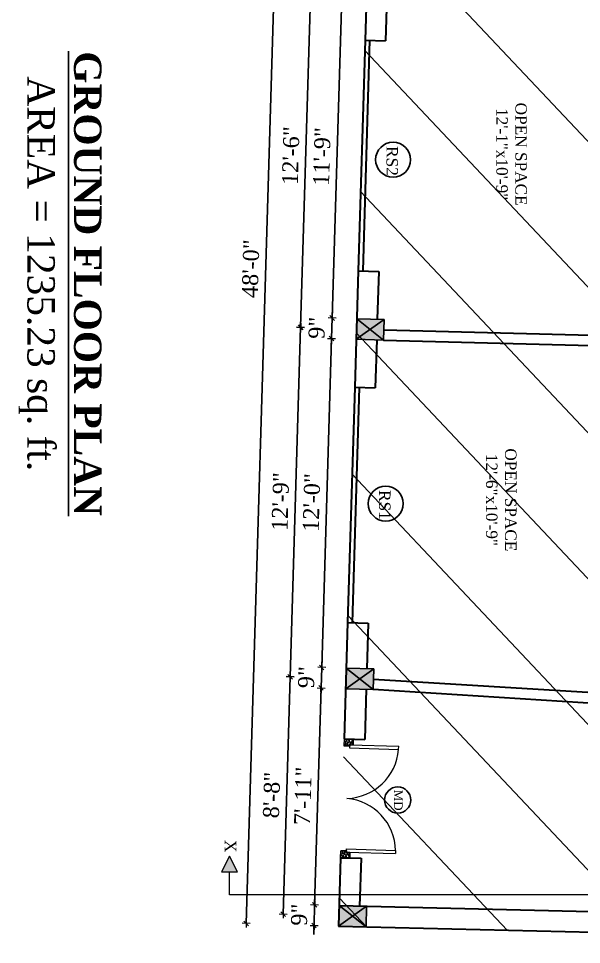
# Model space of a CAD drawing. Header units: inches. Extents: x 4069 to 291496, y -47643 to 12535.
# Drawn here: x 135629 to 135875.3, y -18739.1 to -18333.8 of the extents above; entities that cross this region are included whole.
import ezdxf

# ---------------------------------------------------------------- set-up
doc = ezdxf.new("R2010")
doc.units = ezdxf.units.IN
doc.header["$LTSCALE"] = 5
doc.header["$MEASUREMENT"] = 0
for name, color, linetype, lineweight in [('A-WALL', 7, 'Continuous', 9), ('Dimension', 7, 'Continuous', 18), ('DOOR', 62, 'Continuous', 0)]:
    doc.layers.add(name, color=color, linetype=linetype, lineweight=lineweight)
doc.layers.add('dim line', color=7, linetype='Continuous', lineweight=15, true_color=0xfab2b2)
doc.layers.add('TEXT', color=6, linetype='Continuous')
doc.layers.add('WALL', color=7, linetype='Continuous')
doc.styles.add('ordinary', font='times.ttf')
doc.dimstyles.new('Copy of 96', dxfattribs={"dimtxt": 7, "dimasz": 4, "dimexe": 0.5, "dimexo": 0.5, "dimgap": 3, "dimtad": 1, "dimdec": 1, "dimzin": 11, "dimdsep": 46, "dimlunit": 4, "dimtxsty": 'ordinary', "dimblk": 'OBLIQUE', "dimcen": 0.09, "dimse1": 1, "dimse2": 1, "dimclrt": 6, "dimazin": 0, "dimtfac": 1, "dimtdec": 1, "dimtix": 1, "dimtmove": 2, "dimatfit": 3, "dimldrblk": 'leader', "dimfxl": 0.5, "dimfxlon": 1, "dimtolj": 1, "dimtzin": 0, "dimarcsym": 0})

# ---------------------------------------------------------------- blocks, each defined once
blk = doc.blocks.new('C1a')
at = {"color": 1, "ltscale": 5}
for p, q in [((18657.75, 4625.76), (18648.75, 4625.76)), ((18648.75, 4625.76), (18648.82, 4613.76)), ((18657.82, 4613.76), (18657.75, 4625.76)), ((18648.82, 4613.76), (18657.82, 4613.76))]:
    blk.add_line(p, q, dxfattribs=at)
blk = doc.blocks.new('A$C27B36B59')
at = {"layer": 'DOOR'}
for p, q in [((0, 4), (0, 0)), ((2.5, 4), (0, 4)), ((0, 0), (3, 0)), ((2.5, 2.5), (2.5, 4)), ((3, 2.5), (2.5, 2.5)), ((3, 0), (3, 2.5))]:
    blk.add_line(p, q, dxfattribs=at)
for centre, radius, start, end in [((-1.4, -0.54), 4.75, 22.1411, 72.838), ((1.34, 2.09), 1.64, 45.138, 144.8948), ((2.21, 0.3), 2.49, 83.3149, 152.658), ((0.13, 0.37), 2.05, 349.4875, 93.6805), ((1.96, -0.47), 2.01, 58.7447, 166.495), ((-0.06, 0.32), 1.13, 343.542, 86.947), ((2.08, -0.4), 1.17, 38.2816, 160.1519)]:
    blk.add_arc(centre, radius, start, end, dxfattribs=at)
blk = doc.blocks.new('x-x')
at = {"ltscale": 5}
for points in [[(11364.03, -701.52), (11364.03, -694.51), (11357.15, -698.09)], [(11364.03, -1135.52), (11364.03, -1128.51), (11357.15, -1132.09)]]:
    blk.add_hatch(color=256, dxfattribs=at).paths.add_polyline_path(points)
for p, q in [((11364.03, -694.51), (11357.15, -698.09)), ((11364.03, -701.52), (11364.03, -694.51)), ((11357.15, -698.09), (11364.03, -701.52)), ((11374.13, -698.09), (11364.03, -698.09)), ((11374.13, -698.09), (11374.13, -1132.09)), ((11364.03, -1128.51), (11357.15, -1132.09)), ((11364.03, -1135.52), (11364.03, -1128.51)), ((11357.15, -1132.09), (11364.03, -1135.52)), ((11374.13, -1132.09), (11364.03, -1132.09))]:
    blk.add_line(p, q, dxfattribs=at)
at = {"layer": 'A-WALL', "color": 1, "ltscale": 5}
blk.add_line((11374.13, -1120.09), (11374.13, -1132.09), dxfattribs=at)
at = {"layer": 'TEXT', "style": 'ordinary'}
for p in [(11350.08, -700.97), (11350.08, -1134.1)]:
    blk.add_text('X', height=5, dxfattribs=at).set_placement(p)
blk = doc.blocks.new('oblique')
at = {"color": 0, "lineweight": -2}
blk.add_line((0.25, 0.25), (-0.25, -0.25), dxfattribs=at)
at = {"layer": 'dim line', "lineweight": 9}
for p, q in [((-0.4375, 0), (0.4375, 0)), ((0, 0.4375), (0, -0.4375))]:
    blk.add_line(p, q, dxfattribs=at)
blk = doc.blocks.new('*D3827')
at = {"layer": 'A-WALL', "color": 0, "lineweight": -2, "ltscale": 50, "transparency": 16777216}
blk.add_line((135744.8, -18725.82), (135747.9, -18621.87), dxfattribs=at)
at = {"layer": 'Defpoints', "color": 0, "ltscale": 50, "transparency": 16777216}
for p in [(135747.9, -18621.87), (135772.31, -18622.6), (135769.2, -18726.55)]:
    blk.add_point(p, dxfattribs=at)
at = {"layer": 'A-WALL', "color": 0, "lineweight": -2, "ltscale": 50, "transparency": 16777216, "xscale": 4, "yscale": 4, "zscale": 4}
for p, rotation in [((135747.9, -18621.87), 88.2899854281443), ((135744.8, -18725.82), 268.2899854281443)]:
    blk.add_blockref('oblique', p, dxfattribs=dict(at, rotation=rotation))
at = {"layer": 'A-WALL', "color": 6, "ltscale": 50, "transparency": 16777216, "insert": (135739.79, -18673.65), "char_height": 7, "attachment_point": 5, "rotation": 88.29, "style": 'ordinary'}
blk.add_mtext('\\A1;8\'-8"', dxfattribs=at)
blk = doc.blocks.new('_OBLIQUE')
at = {"color": 0, "linetype": 'ByBlock'}
blk.add_line((-0.5, -0.5), (0.5, 0.5), dxfattribs=at)
blk = doc.blocks.new('leader')
at = {"layer": 'Dimension'}
for p, q in [((0, -4.33), (0, 4.33)), ((-4.42, 0), (4.42, 0))]:
    blk.add_line(p, q, dxfattribs=at)
blk = doc.blocks.new('*D3828')
at = {"layer": 'A-WALL', "color": 0, "lineweight": -2, "ltscale": 50, "transparency": 16777216}
blk.add_line((135747.9, -18621.87), (135752.47, -18468.94), dxfattribs=at)
at = {"layer": 'Defpoints', "color": 0, "ltscale": 50, "transparency": 16777216}
for p in [(135752.47, -18468.94), (135776.87, -18469.67), (135772.31, -18622.6)]:
    blk.add_point(p, dxfattribs=at)
at = {"layer": 'A-WALL', "color": 0, "lineweight": -2, "ltscale": 50, "transparency": 16777216, "xscale": 4, "yscale": 4, "zscale": 4}
for p, rotation in [((135752.47, -18468.94), 88.28998542889354), ((135747.9, -18621.87), 268.2899854288935)]:
    blk.add_blockref('oblique', p, dxfattribs=dict(at, rotation=rotation))
at = {"layer": 'A-WALL', "color": 6, "ltscale": 50, "transparency": 16777216, "insert": (135743.62, -18545.21), "char_height": 7, "attachment_point": 5, "rotation": 88.29, "style": 'ordinary'}
blk.add_mtext('\\A1;12\'-9"', dxfattribs=at)
blk = doc.blocks.new('*D3829')
at = {"layer": 'A-WALL', "color": 0, "lineweight": -2, "ltscale": 50, "transparency": 16777216}
blk.add_line((135752.47, -18468.94), (135756.95, -18319), dxfattribs=at)
at = {"layer": 'Defpoints', "color": 0, "ltscale": 50, "transparency": 16777216}
for p in [(135756.95, -18319), (135781.35, -18319.73), (135776.87, -18469.67)]:
    blk.add_point(p, dxfattribs=at)
at = {"layer": 'A-WALL', "color": 0, "lineweight": -2, "ltscale": 50, "transparency": 16777216, "xscale": 4, "yscale": 4, "zscale": 4}
for p, rotation in [((135756.95, -18319), 88.28998542889354), ((135752.47, -18468.94), 268.2899854288935)]:
    blk.add_blockref('oblique', p, dxfattribs=dict(at, rotation=rotation))
at = {"layer": 'A-WALL', "color": 6, "ltscale": 50, "transparency": 16777216, "insert": (135748.15, -18393.78), "char_height": 7, "attachment_point": 5, "rotation": 88.29, "style": 'ordinary'}
blk.add_mtext('\\A1;12\'-6"', dxfattribs=at)
blk = doc.blocks.new('*D3691')
at = {"layer": 'A-WALL', "color": 0, "lineweight": -2, "ltscale": 50, "transparency": 16777216}
blk.add_line((135728.62, -18729.84), (135745.72, -18157.1), dxfattribs=at)
at = {"layer": 'Defpoints', "color": 0, "ltscale": 50, "transparency": 16777216}
for p in [(135745.72, -18157.1), (135786.17, -18158.31), (135769.07, -18731.05)]:
    blk.add_point(p, dxfattribs=at)
at = {"layer": 'A-WALL', "color": 0, "lineweight": -2, "ltscale": 50, "transparency": 16777216, "xscale": 4, "yscale": 4, "zscale": 4}
for p, rotation in [((135745.72, -18157.1), 88.28998542889354), ((135728.62, -18729.84), 268.2899854288935)]:
    blk.add_blockref('oblique', p, dxfattribs=dict(at, rotation=rotation))
at = {"layer": 'A-WALL', "color": 6, "ltscale": 50, "transparency": 16777216, "insert": (135730.61, -18443.27), "char_height": 7, "attachment_point": 5, "rotation": 88.29, "style": 'ordinary'}
blk.add_mtext('\\A1;48\'-0"', dxfattribs=at)
blk = doc.blocks.new('*D3692')
at = {"layer": 'A-WALL', "color": 0, "lineweight": -2, "ltscale": 50, "transparency": 16777216}
blk.add_line((135806.7, -18124.53), (136138.82, -18326.45), dxfattribs=at)
at = {"layer": 'Defpoints', "color": 0, "ltscale": 50, "transparency": 16777216}
for p in [(135786.17, -18158.31), (136138.82, -18326.45), (136118.29, -18360.23)]:
    blk.add_point(p, dxfattribs=at)
at = {"layer": 'A-WALL', "color": 0, "lineweight": -2, "ltscale": 50, "transparency": 16777216, "xscale": 4, "yscale": 4, "zscale": 4}
for p, rotation in [((135806.7, -18124.53), 148.7014709224075), ((136138.82, -18326.45), 328.7014709224075)]:
    blk.add_blockref('oblique', p, dxfattribs=dict(at, rotation=rotation))
at = {"layer": 'A-WALL', "color": 6, "ltscale": 50, "transparency": 16777216, "insert": (135976.17, -18219.88), "char_height": 7, "attachment_point": 5, "rotation": 328.7015, "style": 'ordinary'}
blk.add_mtext('\\A1;32\'-5"', dxfattribs=at)
blk = doc.blocks.new('*D3697')
at = {"layer": 'A-WALL', "color": 0, "lineweight": -2, "ltscale": 50, "transparency": 16777216}
blk.add_line((135770.46, -18323.91), (135766.25, -18464.85), dxfattribs=at)
at = {"layer": 'Defpoints', "color": 0, "ltscale": 50, "transparency": 16777216}
for p in [(135781.21, -18324.23), (135766.25, -18464.85), (135777.01, -18465.17)]:
    blk.add_point(p, dxfattribs=at)
at = {"layer": 'A-WALL', "color": 0, "lineweight": -2, "ltscale": 50, "transparency": 16777216, "xscale": 4, "yscale": 4, "zscale": 4}
for p, rotation in [((135770.46, -18323.91), 88.28998542889352), ((135766.25, -18464.85), 268.2899854288935)]:
    blk.add_blockref('oblique', p, dxfattribs=dict(at, rotation=rotation))
at = {"layer": 'A-WALL', "color": 6, "ltscale": 50, "transparency": 16777216, "insert": (135761.79, -18394.18), "char_height": 7, "attachment_point": 5, "rotation": 88.29, "style": 'ordinary'}
blk.add_mtext('\\A1;11\'-9"', dxfattribs=at)
blk = doc.blocks.new('*D3698')
at = {"layer": 'A-WALL', "color": 0, "lineweight": -2, "ltscale": 50, "transparency": 16777216}
for p, q in [((135766.25, -18464.85), (135766.37, -18460.85)), ((135766.25, -18464.85), (135765.98, -18473.84)), ((135765.98, -18473.84), (135765.86, -18477.84))]:
    blk.add_line(p, q, dxfattribs=at)
at = {"layer": 'Defpoints', "color": 0, "ltscale": 50, "transparency": 16777216}
for p in [(135777.01, -18465.17), (135765.98, -18473.84), (135776.74, -18474.16)]:
    blk.add_point(p, dxfattribs=at)
at = {"layer": 'A-WALL', "color": 0, "lineweight": -2, "ltscale": 50, "transparency": 16777216, "xscale": 4, "yscale": 4, "zscale": 4}
for p, rotation in [((135766.25, -18464.85), 268.2899854288935), ((135765.98, -18473.84), 88.28998542889354)]:
    blk.add_blockref('oblique', p, dxfattribs=dict(at, rotation=rotation))
at = {"layer": 'A-WALL', "color": 6, "ltscale": 50, "transparency": 16777216, "insert": (135759.55, -18469.15), "char_height": 7, "attachment_point": 5, "rotation": 88.29, "style": 'ordinary'}
blk.add_mtext('\\A1;9"', dxfattribs=at)
blk = doc.blocks.new('*D3699')
at = {"layer": 'A-WALL', "color": 0, "lineweight": -2, "ltscale": 50, "transparency": 16777216}
blk.add_line((135765.98, -18473.84), (135761.69, -18617.78), dxfattribs=at)
at = {"layer": 'Defpoints', "color": 0, "ltscale": 50, "transparency": 16777216}
for p in [(135776.74, -18474.16), (135761.69, -18617.78), (135772.44, -18618.1)]:
    blk.add_point(p, dxfattribs=at)
at = {"layer": 'A-WALL', "color": 0, "lineweight": -2, "ltscale": 50, "transparency": 16777216, "xscale": 4, "yscale": 4, "zscale": 4}
for p, rotation in [((135765.98, -18473.84), 88.28998542889352), ((135761.69, -18617.78), 268.2899854288935)]:
    blk.add_blockref('oblique', p, dxfattribs=dict(at, rotation=rotation))
at = {"layer": 'A-WALL', "color": 6, "ltscale": 50, "transparency": 16777216, "insert": (135757.28, -18545.62), "char_height": 7, "attachment_point": 5, "rotation": 88.29, "style": 'ordinary'}
blk.add_mtext('\\A1;12\'-0"', dxfattribs=at)
blk = doc.blocks.new('*D3700')
at = {"layer": 'A-WALL', "color": 0, "lineweight": -2, "ltscale": 50, "transparency": 16777216}
for p, q in [((135761.69, -18617.78), (135761.81, -18613.78)), ((135761.69, -18617.78), (135761.42, -18626.78)), ((135761.42, -18626.78), (135761.3, -18630.77))]:
    blk.add_line(p, q, dxfattribs=at)
at = {"layer": 'Defpoints', "color": 0, "ltscale": 50, "transparency": 16777216}
for p in [(135772.44, -18618.1), (135761.42, -18626.78), (135772.17, -18627.1)]:
    blk.add_point(p, dxfattribs=at)
at = {"layer": 'A-WALL', "color": 0, "lineweight": -2, "ltscale": 50, "transparency": 16777216, "xscale": 4, "yscale": 4, "zscale": 4}
for p, rotation in [((135761.69, -18617.78), 268.2899854288935), ((135761.42, -18626.78), 88.28998542889354)]:
    blk.add_blockref('oblique', p, dxfattribs=dict(at, rotation=rotation))
at = {"layer": 'A-WALL', "color": 6, "ltscale": 50, "transparency": 16777216, "insert": (135754.98, -18622.08), "char_height": 7, "attachment_point": 5, "rotation": 88.29, "style": 'ordinary'}
blk.add_mtext('\\A1;9"', dxfattribs=at)
blk = doc.blocks.new('*D3701')
at = {"layer": 'A-WALL', "color": 0, "lineweight": -2, "ltscale": 50, "transparency": 16777216}
blk.add_line((135761.42, -18626.78), (135758.58, -18721.73), dxfattribs=at)
at = {"layer": 'Defpoints', "color": 0, "ltscale": 50, "transparency": 16777216}
for p in [(135772.17, -18627.1), (135758.58, -18721.73), (135769.34, -18722.05)]:
    blk.add_point(p, dxfattribs=at)
at = {"layer": 'A-WALL', "color": 0, "lineweight": -2, "ltscale": 50, "transparency": 16777216, "xscale": 4, "yscale": 4, "zscale": 4}
for p, rotation in [((135761.42, -18626.78), 88.28998542889352), ((135758.58, -18721.73), 268.2899854288935)]:
    blk.add_blockref('oblique', p, dxfattribs=dict(at, rotation=rotation))
at = {"layer": 'A-WALL', "color": 6, "ltscale": 50, "transparency": 16777216, "insert": (135753.43, -18674.06), "char_height": 7, "attachment_point": 5, "rotation": 88.29, "style": 'ordinary'}
blk.add_mtext('\\A1;7\'-11"', dxfattribs=at)
blk = doc.blocks.new('*D3848')
at = {"layer": 'A-WALL', "color": 0, "lineweight": -2, "ltscale": 50, "transparency": 16777216}
for p, q in [((135758.58, -18721.73), (135758.7, -18717.73)), ((135758.58, -18721.73), (135758.31, -18730.73)), ((135758.31, -18730.73), (135758.19, -18734.73))]:
    blk.add_line(p, q, dxfattribs=at)
at = {"layer": 'Defpoints', "color": 0, "ltscale": 50, "transparency": 16777216}
for p in [(135769.34, -18722.05), (135758.31, -18730.73), (135769.07, -18731.05)]:
    blk.add_point(p, dxfattribs=at)
at = {"layer": 'A-WALL', "color": 0, "lineweight": -2, "ltscale": 50, "transparency": 16777216, "xscale": 4, "yscale": 4, "zscale": 4}
for p, rotation in [((135758.58, -18721.73), 268.2899854288935), ((135758.31, -18730.73), 88.28998542889354)]:
    blk.add_blockref('oblique', p, dxfattribs=dict(at, rotation=rotation))
at = {"layer": 'A-WALL', "color": 6, "ltscale": 50, "transparency": 16777216, "insert": (135751.88, -18726.03), "char_height": 7, "attachment_point": 5, "rotation": 88.29, "style": 'ordinary'}
blk.add_mtext('\\A1;9"', dxfattribs=at)

msp = doc.modelspace()

# ---------------------------------------------------------------- hatches: boundary and pattern name
at = {"layer": 'WALL', "linetype": 'ByBlock', "ltscale": 5, "true_color": 0xf8991e}
h = msp.add_hatch(dxfattribs=at)
h.set_pattern_fill('ANSI31', color=30, scale=350, angle=268.2899854)
h.set_pattern_definition([(313.29, (138562.37, -11794.013), (31.8453, 29.999), [])])
h.paths.add_polyline_path([(135786.16692, -18158.30506), (136118.28928, -18360.22694), (136106.97956, -18739.05816), (135775.06538, -18731.22892), (135769.06805, -18731.04988)])
h = msp.add_hatch(color=30, dxfattribs=at)
h.dxf.hatch_style = 1
h.paths.add_polyline_path([(135782.86879, -18469.84529), (135777.00575, -18465.16825), (135776.73718, -18474.16424)])
h.paths.add_polyline_path([(135776.73718, -18474.16424), (135788.73183, -18474.52233), (135782.86879, -18469.84529)])
h.paths.add_polyline_path([(135782.86879, -18469.84529), (135788.73183, -18474.52233), (135789.0004, -18465.52634)])
h.paths.add_polyline_path([(135789.0004, -18465.52634), (135777.00575, -18465.16825), (135782.86879, -18469.84529)])
h = msp.add_hatch(color=30, dxfattribs=at)
h.dxf.hatch_style = 1
h.paths.add_polyline_path([(135778.30312, -18622.77716), (135772.44008, -18618.10011), (135772.17151, -18627.09611)])
h.paths.add_polyline_path([(135772.17151, -18627.09611), (135784.16617, -18627.4542), (135778.30312, -18622.77716)])
h.paths.add_polyline_path([(135778.30312, -18622.77716), (135784.16617, -18627.4542), (135784.43474, -18618.45821)])
h.paths.add_polyline_path([(135784.43474, -18618.45821), (135772.44008, -18618.10011), (135778.30312, -18622.77716)])
h = msp.add_hatch(color=30, dxfattribs=at)
h.dxf.hatch_style = 1
h.paths.add_polyline_path([(135769.06805, -18731.04988), (135775.20077, -18726.69395), (135769.33662, -18722.05371)])
h.paths.add_polyline_path([(135769.06805, -18731.04988), (135781.06491, -18731.33419), (135775.20077, -18726.69395)])
h.paths.add_polyline_path([(135781.06491, -18731.33419), (135781.33348, -18722.33803), (135775.20077, -18726.69395)])
h.paths.add_polyline_path([(135775.20077, -18726.69395), (135781.33348, -18722.33803), (135769.33662, -18722.05371)])

# ---------------------------------------------------------------- linework, layer by layer
at = {"color": 1, "ltscale": 5}
for p, q in [((135776.73718, -18474.16424), (135789.0004, -18465.52634)), ((135777.00575, -18465.16825), (135788.73183, -18474.52233)), ((135772.17151, -18627.09611), (135784.43474, -18618.45821)), ((135772.44008, -18618.10011), (135784.16617, -18627.4542)), ((135769.06805, -18731.04988), (135781.33348, -18722.33803)), ((135769.33662, -18722.05371), (135781.06491, -18731.33419))]:
    msp.add_line(p, q, dxfattribs=at)
at = {"layer": 'A-WALL', "lineweight": 30}
for p, q in [((135782.10855, -18294.24449), (135780.64634, -18343.22267)), ((135790.20931, -18324.49961), (135789.64233, -18343.49124)), ((135780.64634, -18343.22267), (135777.6324, -18444.17769)), ((135782.64545, -18343.28235), (135779.63151, -18444.23737)), ((135780.64634, -18343.22267), (135789.64233, -18343.49124)), ((135777.6324, -18444.17769), (135776.11052, -18495.15498)), ((135777.6324, -18444.17769), (135786.6284, -18444.44626)), ((135786.6284, -18444.44626), (135786.00174, -18465.43682)), ((135788.86671, -18470.00449), (135907.82547, -18473.16191)), ((135785.73317, -18474.43281), (135785.10651, -18495.42354)), ((135788.73183, -18474.52231), (135907.69178, -18477.64006)), ((135776.11052, -18495.15498), (135773.0369, -18598.10911)), ((135778.10962, -18495.21466), (135775.03601, -18598.16879)), ((135776.11052, -18495.15498), (135785.10651, -18495.42354)), ((135773.0369, -18598.10911), (135771.51501, -18649.08639)), ((135773.0369, -18598.10911), (135782.03289, -18598.37767)), ((135782.03289, -18598.37767), (135781.43607, -18618.36868)), ((135903.13394, -18630.30969), (135784.295, -18623.13872)), ((135781.1675, -18627.36467), (135780.511, -18649.35496)), ((135902.99421, -18634.9902), (135784.16617, -18627.4542)), ((135771.51501, -18649.08639), (135780.511, -18649.35496)), ((135769.96328, -18701.06324), (135769.06805, -18731.04988)), ((135769.96328, -18701.06324), (135778.95927, -18701.3318)), ((135778.95927, -18701.3318), (135778.27859, -18722.26563)), ((135769.33662, -18722.05371), (135912.29919, -18725.44183)), ((135769.06805, -18731.04988), (135880.65985, -18733.69453))]:
    msp.add_line(p, q, dxfattribs=at)
at = {"layer": 'DOOR', "ltscale": 0.5}
for p, q in [((135771.51501, -18649.08639), (135771.42549, -18652.08506)), ((135775.51323, -18649.20576), (135775.44161, -18651.60469)), ((135773.82442, -18652.15668), (135771.42549, -18652.08506)), ((135773.93929, -18651.65988), (135773.89752, -18653.05926)), ((135773.89752, -18653.05926), (135795.33953, -18653.69939)), ((135773.93929, -18651.65988), (135795.38131, -18652.30002)), ((135795.33953, -18653.69939), (135795.38131, -18652.30002)), ((135772.45173, -18698.13619), (135770.0528, -18698.06457)), ((135772.53677, -18698.63895), (135772.57855, -18697.23958)), ((135772.53677, -18698.63895), (135793.97878, -18699.27909)), ((135772.57855, -18697.23958), (135794.02056, -18697.87971)), ((135773.9615, -18701.1826), (135774.03312, -18698.78367)), ((135794.02056, -18697.87971), (135793.97878, -18699.27909))]:
    msp.add_line(p, q, dxfattribs=at)
for centre, start, end in [((135772.04078, -18651.76608), 271.7095941, 355.2564972), ((135770.64797, -18698.41969), 1.3234737, 84.8703767)]:
    msp.add_arc(centre, 23.37883, start, end, dxfattribs=at)
at = {"layer": 'TEXT'}
for centre, radius in [((135792.9179, -18395.57033), 7.64038), ((135789.6708, -18546.11278), 7.64038), ((135794.94033, -18675.83079), 5.73028)]:
    msp.add_circle(centre, radius, dxfattribs=at)
at = {"layer": 'WALL', "color": 2, "linetype": 'ByBlock', "ltscale": 5}
for points in [[(135777.00575, -18465.16825), (135776.73718, -18474.16424), (135788.73183, -18474.52233), (135789.0004, -18465.52634)], [(135772.44008, -18618.10011), (135772.17151, -18627.09611), (135784.16617, -18627.4542), (135784.43474, -18618.45821)], [(135781.33348, -18722.33803), (135769.33662, -18722.05371), (135769.06805, -18731.04988), (135781.06491, -18731.33419)]]:
    msp.add_lwpolyline(points, close=True, dxfattribs=at)

# ---------------------------------------------------------------- block references
at = {"layer": 'A-WALL', "color": 1, "rotation": 270}
msp.add_blockref('x-x', (136853.38362, -7343.21798), dxfattribs=at)
at = {"layer": 'DOOR', "rotation": 268.2899854281412}
msp.add_blockref('A$C27B36B59', (135771.51501, -18649.08639), dxfattribs=at)
at = {"layer": 'DOOR', "xscale": -1, "rotation": 268.2899854281413}
msp.add_blockref('A$C27B36B59', (135769.96328, -18701.06324), dxfattribs=at)
at = {"layer": 'WALL', "color": 2, "linetype": 'ByBlock', "ltscale": 5, "rotation": 268.2899854281412}
msp.add_blockref('C1a', (131714.13069, 56.13923), dxfattribs=at)

# ---------------------------------------------------------------- texts
at = {"layer": 'TEXT', "style": 'ordinary'}
for s, height, p in [('RS2', 5, (135790.02953, -18389.63791)), ('RS1', 5, (135786.78243, -18540.18037)), ('MD', 3.75, (135793.33925, -18671.33218))]:
    msp.add_text(s, height=height, rotation=270, dxfattribs=at).set_placement(p)
at = {"layer": 'TEXT', "char_height": 12, "width": 219.8150831, "attachment_point": 8, "rotation": 270, "style": 'ordinary'}
for s, insert in [('{\\fTimes New Roman|b1|i0|c0|p18;\\LGROUND FLOOR PLAN}', (135653.161, -18449.82442)), ('AREA = 1235.23 sq. ft.', (135629.03801, -18445.51788))]:
    msp.add_mtext(s, dxfattribs=dict(at, insert=insert))
at = {"layer": 'TEXT', "char_height": 5, "attachment_point": 8, "rotation": 270, "style": 'ordinary'}
for s, insert in [('OPEN SPACE\\P12\'-1"x10\'-9"', (135838.01413, -18393.14023)), ('OPEN SPACE\\P12\'-6"x10\'-9"', (135833.49649, -18544.46321))]:
    msp.add_mtext_dynamic_manual_height_columns(s, width=101.5687276, gutter_width=1720.71691, heights=[0], dxfattribs=dict(at, insert=insert))

# ---------------------------------------------------------------- dimensions: what is measured, and where the dimension line sits
at = {"layer": 'A-WALL', "ltscale": 50}
for p1, p2, distance, picture, middle in [((135786.16692, -18158.30506), (136118.28928, -18360.22694), 39.52759, '*D3692', (135976.17077, -18219.88495)), ((135769.20234, -18726.55179), (135772.3058, -18622.59811), 24.41333, '*D3827', (135739.79397, -18673.65066))]:
    dim = msp.add_aligned_dim(p1=p1, p2=p2, distance=distance, dimstyle='Copy of 96', override={"dimdec": 0, "dimblk": 'oblique', "dimtdec": 0, "dimarcsym": 1}, dxfattribs=at)
    dim.commit()
    dim.dimension.update_dxf_attribs({"geometry": picture, "text_midpoint": middle})
dim = msp.add_linear_dim(base=(135745.72166, -18157.09759), p1=(135769.06805, -18731.04988), p2=(135786.16692, -18158.30506), angle=268.2899854, text='48\'-0"', dimstyle='Copy of 96', override={"dimdec": 0, "dimblk": 'oblique', "dimtdec": 0, "dimarcsym": 1}, dxfattribs=at)
dim.commit()
dim.dimension.update_dxf_attribs({"geometry": '*D3691', "text_midpoint": (135730.61459, -18443.27423)})
for base, p1, p2, picture, middle in [((135756.94515, -18319.00453), (135776.87146, -18469.66625), (135781.34761, -18319.73305), '*D3829', (135748.14943, -18393.77536)), ((135766.25155, -18464.84719), (135781.21332, -18324.23104), (135777.00575, -18465.16825), '*D3697', (135761.78761, -18394.18251)), ((135765.98298, -18473.84318), (135777.00575, -18465.16825), (135776.73718, -18474.16424), '*D3698', (135759.54954, -18469.14911)), ((135752.469, -18468.93773), (135772.3058, -18622.59811), (135776.87146, -18469.66625), '*D3828', (135743.61844, -18545.20759)), ((135761.68589, -18617.77906), (135776.73718, -18474.16424), (135772.44008, -18618.10011), '*D3699', (135757.27679, -18545.61535)), ((135761.41732, -18626.77505), (135772.44008, -18618.10011), (135772.17151, -18627.09611), '*D3700', (135754.98387, -18622.08098)), ((135758.58243, -18721.73266), (135772.17151, -18627.09611), (135769.33662, -18722.05371), '*D3701', (135753.43214, -18674.05778)), ((135758.31386, -18730.72882), (135769.33662, -18722.05371), (135769.06805, -18731.04988), '*D3848', (135751.88041, -18726.03466))]:
    dim = msp.add_linear_dim(base=base, p1=p1, p2=p2, angle=268.2899854, dimstyle='Copy of 96', override={"dimdec": 0, "dimblk": 'oblique', "dimtdec": 0, "dimarcsym": 1}, dxfattribs=at)
    dim.commit()
    dim.dimension.update_dxf_attribs({"geometry": picture, "text_midpoint": middle})

doc.saveas('drawing.dxf')
